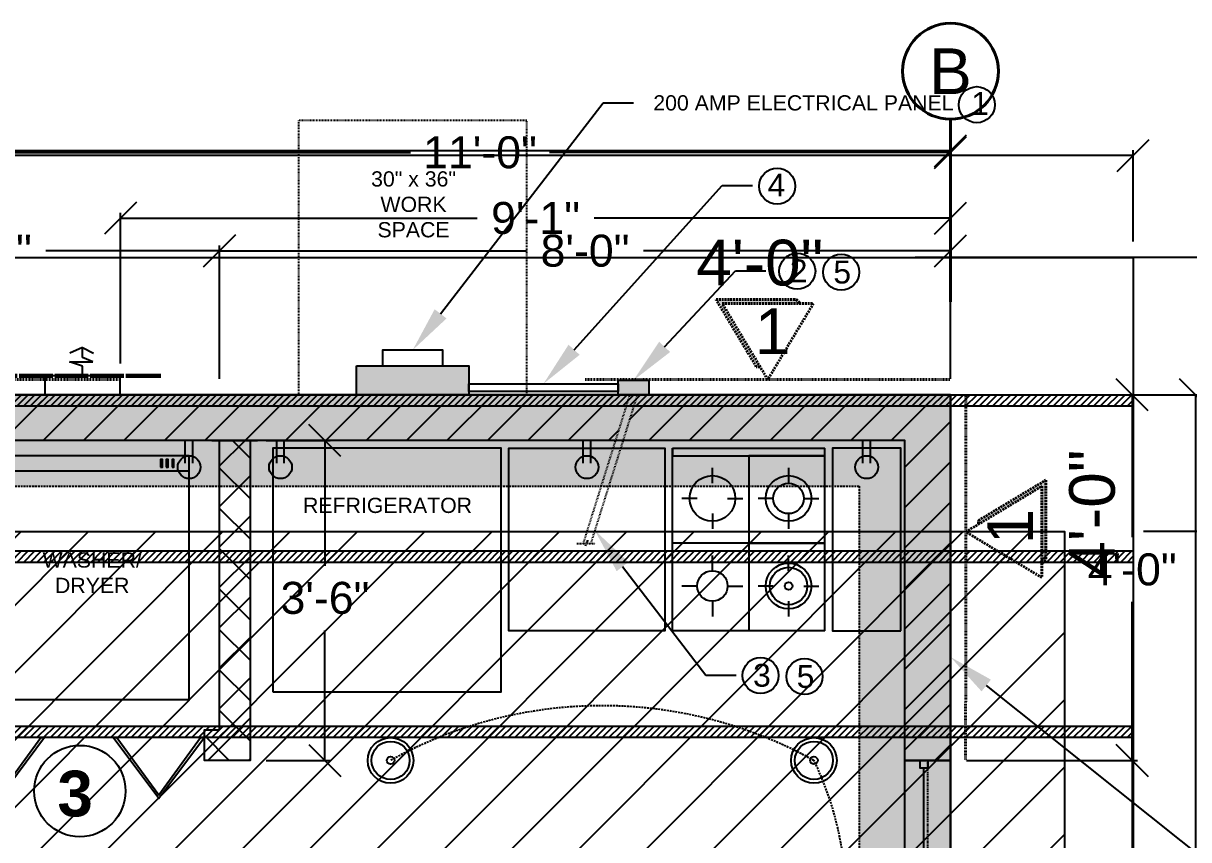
# Model space of a CAD drawing. Header units: inches. Extents: x -350 to 3672, y -1325 to 3943.
# Drawn here: x 228.9 to 382, y 126.1 to 233.3 of the extents above; entities that cross this region are included whole.
import ezdxf
from ezdxf import colors
from ezdxf.entities.mleader import LeaderData, LeaderLine
from ezdxf.math import Vec2, Vec3

# ---------------------------------------------------------------- set-up
doc = ezdxf.new("R2010")
doc.units = ezdxf.units.IN
doc.header["$MEASUREMENT"] = 0
doc.linetypes.add('ACAD_ISO09W100', pattern=[45, 24, -3, 6, -3, 6, -3])
doc.linetypes.add('DASHED2', pattern=[0.375, 0.25, -0.125])
for name, color, linetype in [('Architectural', 2, 'Continuous'), ('Electrical - Components', 40, 'Continuous'), ('F.P. - Dim & Labels', 7, 'Continuous'), ('F.P. - Doors & Window Labels', 1, 'Continuous'), ('F.P. - Doors & Windows', 1, 'Continuous'), ('Floor Plan', 4, 'Continuous'), ('Foundation Outline', 9, 'DASHED2'), ('Foundaton - Dim & Labels', 9, 'Continuous'), ('PLUMBING', 2, 'Continuous'), ('Presentation', 7, 'Continuous'), ('Roof Framing - Dim & Labels', 7, 'Continuous'), ('Roof Overhang', 7, 'DASHED2'), ('Roof Plan', 7, 'Continuous'), ('Trusses', 7, 'Continuous')]:
    doc.layers.add(name, color=color, linetype=linetype)
doc.layers.add('SHEAR WALLS', color=7, linetype='DASHED2', lineweight=40)
doc.styles.get("Standard").update_dxf_attribs({"font": 'arial.ttf'})
doc.dimstyles.get("Standard").update_dxf_attribs({"dimscale": 0.7, "dimtxt": 6, "dimasz": 6, "dimexe": 1, "dimexo": 3, "dimgap": 3, "dimtad": 0, "dimtih": 1, "dimtoh": 1, "dimdec": 4, "dimzin": 1, "dimdsep": 46, "dimlunit": 4, "dimtxsty": 'Standard', "dimblk": 'OBLIQUE', "dimcen": 0.09, "dimadec": 0, "dimazin": 0, "dimtfac": 1, "dimtdec": 4, "dimtofl": 0, "dimtmove": 0, "dimatfit": 3, "dimfxl": 1, "dimtolj": 1, "dimtzin": 0, "dimarcsym": 0})

# ---------------------------------------------------------------- blocks, each defined once
blk = doc.blocks.new('_Oblique')
at = {"color": 0, "linetype": 'ByBlock', "lineweight": -2}
blk.add_line((-0.5, -0.5), (0.5, 0.5), dxfattribs=at)
blk = doc.blocks.new('*D16')
at = {"layer": 'Defpoints', "color": 0, "transparency": 16777216}
for p in [(258.7, 178.5), (258.7, 136.5), (268.54, 136.5)]:
    blk.add_point(p, dxfattribs=at)
at = {"layer": 'F.P. - Dim & Labels', "color": 0, "lineweight": -2, "transparency": 16777216}
for p, q in [((260.8, 178.5), (269.24, 178.5)), ((268.54, 178.5), (268.54, 162.05)), ((268.54, 136.5), (268.54, 153.56)), ((260.8, 136.5), (269.24, 136.5))]:
    blk.add_line(p, q, dxfattribs=at)
at = {"layer": 'F.P. - Dim & Labels', "color": 0, "lineweight": -2, "transparency": 16777216, "xscale": 4.199999999999999, "yscale": 4.199999999999999, "zscale": 4.199999999999999}
for p, rotation in [((268.54, 178.5), 90), ((268.54, 136.5), 270)]:
    blk.add_blockref('_Oblique', p, dxfattribs=dict(at, rotation=rotation))
at = {"layer": 'F.P. - Dim & Labels', "color": 0, "transparency": 16777216, "insert": (268.54, 157.81), "char_height": 4.2, "attachment_point": 5}
blk.add_mtext('\\A1;3\'-6"', dxfattribs=at)
blk = doc.blocks.new('*D25')
at = {"layer": 'Defpoints', "color": 0, "transparency": 16777216}
for p in [(350.7, 184.5), (350.7, 136.5), (374.57, 136.5)]:
    blk.add_point(p, dxfattribs=at)
at = {"layer": 'F.P. - Dim & Labels', "color": 0, "lineweight": -2, "transparency": 16777216}
for p, q in [((352.8, 184.5), (375.27, 184.5)), ((374.57, 184.5), (374.57, 165.79)), ((374.57, 136.5), (374.57, 157.31)), ((352.8, 136.5), (375.27, 136.5))]:
    blk.add_line(p, q, dxfattribs=at)
at = {"layer": 'F.P. - Dim & Labels', "color": 0, "lineweight": -2, "transparency": 16777216, "xscale": 4.199999999999999, "yscale": 4.199999999999999, "zscale": 4.199999999999999}
for p, rotation in [((374.57, 184.5), 90), ((374.57, 136.5), 270)]:
    blk.add_blockref('_Oblique', p, dxfattribs=dict(at, rotation=rotation))
at = {"layer": 'F.P. - Dim & Labels', "color": 0, "transparency": 16777216, "insert": (374.57, 161.55), "char_height": 4.2, "attachment_point": 5}
blk.add_mtext('\\A1;4\'-0"', dxfattribs=at)
blk = doc.blocks.new('*D26')
at = {"layer": 'Defpoints', "color": 0, "transparency": 16777216}
for p in [(350.7, 136.5), (350.7, 100.5), (374.57, 100.5)]:
    blk.add_point(p, dxfattribs=at)
at = {"layer": 'F.P. - Dim & Labels', "color": 0, "lineweight": -2, "transparency": 16777216}
for p, q in [((352.8, 136.5), (375.27, 136.5)), ((374.57, 136.5), (374.57, 122.73)), ((374.57, 100.5), (374.57, 114.24)), ((352.8, 100.5), (375.27, 100.5))]:
    blk.add_line(p, q, dxfattribs=at)
at = {"layer": 'F.P. - Dim & Labels', "color": 0, "lineweight": -2, "transparency": 16777216, "xscale": 4.199999999999999, "yscale": 4.199999999999999, "zscale": 4.199999999999999}
for p, rotation in [((374.57, 136.5), 90), ((374.57, 100.5), 270)]:
    blk.add_blockref('_Oblique', p, dxfattribs=dict(at, rotation=rotation))
at = {"layer": 'F.P. - Dim & Labels', "color": 0, "transparency": 16777216, "insert": (374.57, 118.49), "char_height": 4.2, "attachment_point": 5}
blk.add_mtext('\\A1;3\'-0"', dxfattribs=at)
blk = doc.blocks.new('*D36')
at = {"layer": 'Defpoints', "color": 0, "transparency": 16777216}
for p in [(350.7, 184.5), (350.7, -67.5), (397.64, -67.5)]:
    blk.add_point(p, dxfattribs=at)
at = {"layer": 'F.P. - Dim & Labels', "color": 0, "lineweight": -2, "transparency": 16777216}
for p, q in [((352.8, 184.5), (398.34, 184.5)), ((397.64, 184.5), (397.64, 62.74)), ((397.64, -67.5), (397.64, 54.26)), ((352.8, -67.5), (398.34, -67.5))]:
    blk.add_line(p, q, dxfattribs=at)
at = {"layer": 'F.P. - Dim & Labels', "color": 0, "lineweight": -2, "transparency": 16777216, "xscale": 4.199999999999999, "yscale": 4.199999999999999, "zscale": 4.199999999999999}
for p, rotation in [((397.64, 184.5), 90), ((397.64, -67.5), 270)]:
    blk.add_blockref('_Oblique', p, dxfattribs=dict(at, rotation=rotation))
at = {"layer": 'F.P. - Dim & Labels', "color": 0, "transparency": 16777216, "insert": (397.64, 58.5), "char_height": 4.2, "attachment_point": 5}
blk.add_mtext('\\A1;21\'-0"', dxfattribs=at)
blk = doc.blocks.new('*D39')
at = {"layer": 'Defpoints', "color": 0, "transparency": 16777216}
for p in [(374.7, 215.91), (-16.3, 202.5), (374.7, 202.5)]:
    blk.add_point(p, dxfattribs=at)
at = {"layer": 'Roof Plan', "color": 0, "lineweight": -2, "transparency": 16777216}
for p, q in [((-16.3, 204.6), (-16.3, 216.61)), ((-16.3, 215.91), (169.89, 215.91)), ((374.7, 215.91), (188.51, 215.91)), ((374.7, 204.6), (374.7, 216.61))]:
    blk.add_line(p, q, dxfattribs=at)
at = {"layer": 'Roof Plan', "color": 0, "lineweight": -2, "transparency": 16777216, "xscale": 4.199999999999999, "yscale": 4.199999999999999, "zscale": 4.199999999999999, "rotation": 180}
blk.add_blockref('_Oblique', (-16.3, 215.91), dxfattribs=at)
at = {"layer": 'Roof Plan', "color": 0, "lineweight": -2, "transparency": 16777216, "xscale": 4.199999999999999, "yscale": 4.199999999999999, "zscale": 4.199999999999999}
blk.add_blockref('_Oblique', (374.7, 215.91), dxfattribs=at)
at = {"layer": 'Roof Plan', "color": 0, "transparency": 16777216, "insert": (179.2, 215.91), "char_height": 4.2, "attachment_point": 5}
blk.add_mtext('\\A1;32\'-7"', dxfattribs=at)
blk = doc.blocks.new('*D40')
at = {"layer": 'Defpoints', "color": 0, "transparency": 16777216}
for p in [(343.94, 202.58), (402.91, 202.58), (373.94, 166.58)]:
    blk.add_point(p, dxfattribs=at)
at = {"layer": 'Roof Plan', "color": 0, "lineweight": -2, "transparency": 16777216}
for p, q in [((346.04, 202.58), (403.61, 202.58)), ((402.91, 166.58), (402.91, 202.58)), ((376.04, 166.58), (403.61, 166.58))]:
    blk.add_line(p, q, dxfattribs=at)
at = {"layer": 'Roof Plan', "color": 0, "lineweight": -2, "transparency": 16777216, "xscale": 4.199999999999999, "yscale": 4.199999999999999, "zscale": 4.199999999999999}
for p, rotation in [((402.91, 202.58), 90), ((402.91, 166.58), 270)]:
    blk.add_blockref('_Oblique', p, dxfattribs=dict(at, rotation=rotation))
at = {"layer": 'Roof Plan', "color": 0, "transparency": 16777216, "insert": (409.14, 183.17), "char_height": 4.2, "attachment_point": 5}
blk.add_mtext('\\A1;4', dxfattribs=at)
blk = doc.blocks.new('*D51')
at = {"layer": 'Defpoints', "color": 0, "transparency": 16777216}
for p in [(218.7, 216.3), (218.7, 208.63), (350.7, 184.5)]:
    blk.add_point(p, dxfattribs=at)
at = {"layer": 'Foundaton - Dim & Labels', "color": 0, "lineweight": -2, "transparency": 16777216}
for p, q in [((218.7, 210.73), (218.7, 217)), ((218.7, 216.3), (279.78, 216.3)), ((350.7, 216.3), (298.02, 216.3)), ((350.7, 186.6), (350.7, 217))]:
    blk.add_line(p, q, dxfattribs=at)
at = {"layer": 'Foundaton - Dim & Labels', "color": 0, "lineweight": -2, "transparency": 16777216, "xscale": 4.199999999999999, "yscale": 4.199999999999999, "zscale": 4.199999999999999, "rotation": 180}
blk.add_blockref('_Oblique', (218.7, 216.3), dxfattribs=at)
at = {"layer": 'Foundaton - Dim & Labels', "color": 0, "lineweight": -2, "transparency": 16777216, "xscale": 4.199999999999999, "yscale": 4.199999999999999, "zscale": 4.199999999999999}
blk.add_blockref('_Oblique', (350.7, 216.3), dxfattribs=at)
at = {"layer": 'Foundaton - Dim & Labels', "color": 0, "transparency": 16777216, "insert": (288.9, 216.3), "char_height": 4.2, "attachment_point": 5}
blk.add_mtext('\\A1;11\'-0"', dxfattribs=at)
blk = doc.blocks.new('*D52')
at = {"layer": 'Defpoints', "color": 0, "transparency": 16777216}
for p in [(241.7, 207.68), (241.7, 186.5), (350.7, 184.5)]:
    blk.add_point(p, dxfattribs=at)
at = {"layer": 'Foundaton - Dim & Labels', "color": 0, "lineweight": -2, "transparency": 16777216}
for p, q in [((241.7, 188.6), (241.7, 208.38)), ((350.7, 186.6), (350.7, 208.38)), ((241.7, 207.68), (288.52, 207.68)), ((350.7, 207.68), (303.88, 207.68))]:
    blk.add_line(p, q, dxfattribs=at)
at = {"layer": 'Foundaton - Dim & Labels', "color": 0, "lineweight": -2, "transparency": 16777216, "xscale": 4.199999999999999, "yscale": 4.199999999999999, "zscale": 4.199999999999999, "rotation": 180}
blk.add_blockref('_Oblique', (241.7, 207.68), dxfattribs=at)
at = {"layer": 'Foundaton - Dim & Labels', "color": 0, "lineweight": -2, "transparency": 16777216, "xscale": 4.199999999999999, "yscale": 4.199999999999999, "zscale": 4.199999999999999}
blk.add_blockref('_Oblique', (350.7, 207.68), dxfattribs=at)
at = {"layer": 'Foundaton - Dim & Labels', "color": 0, "transparency": 16777216, "insert": (296.2, 207.68), "char_height": 4.2, "attachment_point": 5}
blk.add_mtext('\\A1;9\'-1"', dxfattribs=at)
blk = doc.blocks.new('*D54')
at = {"layer": 'Defpoints', "color": 0, "transparency": 16777216}
for p in [(350.7, 184.5), (350.7, -67.5), (382.89, -67.5)]:
    blk.add_point(p, dxfattribs=at)
at = {"layer": 'Foundaton - Dim & Labels', "color": 0, "lineweight": -2, "transparency": 16777216}
for p, q in [((352.8, 184.5), (383.59, 184.5)), ((382.89, 184.5), (382.89, 62.74)), ((382.89, -67.5), (382.89, 54.26)), ((352.8, -67.5), (383.59, -67.5))]:
    blk.add_line(p, q, dxfattribs=at)
at = {"layer": 'Foundaton - Dim & Labels', "color": 0, "lineweight": -2, "transparency": 16777216, "xscale": 4.199999999999999, "yscale": 4.199999999999999, "zscale": 4.199999999999999}
for p, rotation in [((382.89, 184.5), 90), ((382.89, -67.5), 270)]:
    blk.add_blockref('_Oblique', p, dxfattribs=dict(at, rotation=rotation))
at = {"layer": 'Foundaton - Dim & Labels', "color": 0, "transparency": 16777216, "insert": (382.89, 58.5), "char_height": 4.2, "attachment_point": 5}
blk.add_mtext('\\A1;21\'-0"', dxfattribs=at)
blk = doc.blocks.new('*D86')
at = {"layer": 'Defpoints', "color": 0, "transparency": 16777216}
for p in [(350.7, 184.5), (350.7, -67.5), (397.64, -67.5)]:
    blk.add_point(p, dxfattribs=at)
at = {"layer": 'Presentation', "color": 0, "lineweight": -2, "transparency": 16777216}
for p, q in [((352.8, 184.5), (398.34, 184.5)), ((397.64, 184.5), (397.64, 62.74)), ((397.64, -67.5), (397.64, 54.26)), ((352.8, -67.5), (398.34, -67.5))]:
    blk.add_line(p, q, dxfattribs=at)
at = {"layer": 'Presentation', "color": 0, "lineweight": -2, "transparency": 16777216, "xscale": 4.199999999999999, "yscale": 4.199999999999999, "zscale": 4.199999999999999}
for p, rotation in [((397.64, 184.5), 90), ((397.64, -67.5), 270)]:
    blk.add_blockref('_Oblique', p, dxfattribs=dict(at, rotation=rotation))
at = {"layer": 'Presentation', "color": 0, "transparency": 16777216, "insert": (397.64, 58.5), "char_height": 4.2, "attachment_point": 5}
blk.add_mtext('\\A1;21\'-0"', dxfattribs=at)
blk = doc.blocks.new('*D87')
at = {"layer": 'Defpoints', "color": 0, "transparency": 16777216}
for p in [(350.7, 216.53), (7.7, 184.5), (350.7, 184.5)]:
    blk.add_point(p, dxfattribs=at)
at = {"layer": 'F.P. - Dim & Labels', "color": 0, "lineweight": -2, "transparency": 16777216}
for p, q in [((7.7, 186.6), (7.7, 217.23)), ((7.7, 216.53), (169.85, 216.53)), ((350.7, 216.53), (188.55, 216.53)), ((350.7, 186.6), (350.7, 217.23))]:
    blk.add_line(p, q, dxfattribs=at)
at = {"layer": 'F.P. - Dim & Labels', "color": 0, "lineweight": -2, "transparency": 16777216, "xscale": 4.199999999999999, "yscale": 4.199999999999999, "zscale": 4.199999999999999, "rotation": 180}
blk.add_blockref('_Oblique', (7.7, 216.53), dxfattribs=at)
at = {"layer": 'F.P. - Dim & Labels', "color": 0, "lineweight": -2, "transparency": 16777216, "xscale": 4.199999999999999, "yscale": 4.199999999999999, "zscale": 4.199999999999999}
blk.add_blockref('_Oblique', (350.7, 216.53), dxfattribs=at)
at = {"layer": 'F.P. - Dim & Labels', "color": 0, "transparency": 16777216, "insert": (179.2, 216.53), "char_height": 4.2, "attachment_point": 5}
blk.add_mtext('\\A1;28\'-7"', dxfattribs=at)
blk = doc.blocks.new('*D91')
at = {"layer": 'Defpoints', "color": 0, "transparency": 16777216}
for p in [(254.7, 203.39), (193.7, 184.5), (254.7, 184.5)]:
    blk.add_point(p, dxfattribs=at)
at = {"layer": 'F.P. - Dim & Labels', "color": 0, "lineweight": -2, "transparency": 16777216}
for p, q in [((193.7, 186.6), (193.7, 204.09)), ((254.7, 186.6), (254.7, 204.09)), ((193.7, 203.39), (216.52, 203.39)), ((254.7, 203.39), (231.88, 203.39))]:
    blk.add_line(p, q, dxfattribs=at)
at = {"layer": 'F.P. - Dim & Labels', "color": 0, "lineweight": -2, "transparency": 16777216, "xscale": 4.199999999999999, "yscale": 4.199999999999999, "zscale": 4.199999999999999, "rotation": 180}
blk.add_blockref('_Oblique', (193.7, 203.39), dxfattribs=at)
at = {"layer": 'F.P. - Dim & Labels', "color": 0, "lineweight": -2, "transparency": 16777216, "xscale": 4.199999999999999, "yscale": 4.199999999999999, "zscale": 4.199999999999999}
blk.add_blockref('_Oblique', (254.7, 203.39), dxfattribs=at)
at = {"layer": 'F.P. - Dim & Labels', "color": 0, "transparency": 16777216, "insert": (224.2, 203.39), "char_height": 4.2, "attachment_point": 5}
blk.add_mtext('\\A1;5\'-1"', dxfattribs=at)
blk = doc.blocks.new('*D92')
at = {"layer": 'Defpoints', "color": 0, "transparency": 16777216}
for p in [(350.7, 203.39), (254.7, 184.5), (350.7, 184.5)]:
    blk.add_point(p, dxfattribs=at)
at = {"layer": 'F.P. - Dim & Labels', "color": 0, "lineweight": -2, "transparency": 16777216}
for p, q in [((254.7, 186.6), (254.7, 204.09)), ((350.7, 186.6), (350.7, 204.09)), ((254.7, 203.39), (295.01, 203.39)), ((350.7, 203.39), (310.38, 203.39))]:
    blk.add_line(p, q, dxfattribs=at)
at = {"layer": 'F.P. - Dim & Labels', "color": 0, "lineweight": -2, "transparency": 16777216, "xscale": 4.199999999999999, "yscale": 4.199999999999999, "zscale": 4.199999999999999, "rotation": 180}
blk.add_blockref('_Oblique', (254.7, 203.39), dxfattribs=at)
at = {"layer": 'F.P. - Dim & Labels', "color": 0, "lineweight": -2, "transparency": 16777216, "xscale": 4.199999999999999, "yscale": 4.199999999999999, "zscale": 4.199999999999999}
blk.add_blockref('_Oblique', (350.7, 203.39), dxfattribs=at)
at = {"layer": 'F.P. - Dim & Labels', "color": 0, "transparency": 16777216, "insert": (302.7, 203.39), "char_height": 4.2, "attachment_point": 5}
blk.add_mtext('\\A1;8\'-0"', dxfattribs=at)

msp = doc.modelspace()

# ---------------------------------------------------------------- hatches: boundary and pattern name
at = {"layer": 'Electrical - Components', "transparency": 33554508}
h = msp.add_hatch(color=256, dxfattribs=at)
h.dxf.hatch_style = 1
h.paths.add_polyline_path([(287.42452, 188.29662), (272.69927, 188.29662), (272.69927, 184.49948), (287.42452, 184.49948)])
h = msp.add_hatch(color=256, dxfattribs=at)
h.dxf.hatch_style = 1
h.paths.add_polyline_path([(307.06189, 186.39805), (307.06189, 184.49948), (311.06189, 184.49948), (311.06189, 186.39805)])
at = {"layer": 'Floor Plan', "transparency": 33554508}
h = msp.add_hatch(dxfattribs=at)
h.set_pattern_fill('ANSI31', color=256, scale=30)
h.paths.add_polyline_path([(13.69927, 178.49948), (135.69927, 178.49948), (139.69927, 178.49948), (157.69927, 178.49948), (157.69927, 184.49948), (7.69927, 184.49948), (7.69927, 40.49948), (13.69927, 40.49948)])
h.paths.add_polyline_path([(308.56189, 184.49948), (307.06189, 184.49948), (193.69927, 184.49948), (193.69927, 178.49948), (211.69927, 178.49948), (217.69927, 178.49948), (306.67991, 178.49948)])
h.paths.add_polyline_path([(350.69927, 184.49948), (309.56189, 184.49948), (307.67991, 178.49948), (344.69927, 178.49948), (344.69927, 136.49948), (350.69927, 136.49948)])
h.paths.add_polyline_path([(13.69927, -7.50052), (7.69927, -7.50052), (7.69927, -67.50052), (55.69927, -67.50052), (55.69927, -61.50052), (13.69927, -61.50052)])
h.paths.add_polyline_path([(223.69927, -61.50052), (103.69927, -61.50052), (103.69927, -67.50052), (223.69927, -67.50052)])
h.paths.add_polyline_path([(278.69927, -61.50052), (259.69927, -61.50052), (259.69927, -67.50052), (278.69927, -67.50052)])
h.paths.add_polyline_path([(350.69927, 4.49948), (344.69927, 4.49948), (344.69927, -61.50052), (302.69927, -61.50052), (302.69927, -67.50052), (350.69927, -67.50052)])
h.paths.add_polyline_path([(350.69927, 100.49948), (344.69927, 100.49948), (344.69927, 52.49948), (350.69927, 52.49948)])
h.paths.add_polyline_path([(345.71851, 74.91336), (345.71851, 80.19998), (342.06719, 80.19998), (342.06719, 74.91336)], flags=9)
h = msp.add_hatch(dxfattribs=at)
h.set_pattern_fill('ANSI37', color=256, scale=30)
h.paths.add_polyline_path([(258.69927, 178.49948), (254.69927, 178.49948), (254.69927, 140.49948), (252.69927, 140.49948), (252.69927, 136.49948), (258.69927, 136.49948)])
at = {"layer": 'Foundation Outline', "transparency": 33554534}
h = msp.add_hatch(dxfattribs=at)
h.set_pattern_fill('AR-CONC', color=256)
h.paths.add_polyline_path([(7.69927, 184.49948), (7.69927, -67.50052), (350.69927, -67.50052), (350.69927, 184.49948)])
h.paths.add_polyline_path([(338.69927, 172.49948), (338.69927, -55.50052), (19.69927, -55.50052), (19.69927, 172.49948)], flags=16)
at = {"layer": 'Roof Plan', "transparency": 33554508}
h = msp.add_hatch(dxfattribs=at)
h.set_pattern_fill('ANSI31', color=256, scale=50)
h.set_pattern_definition([(45, (-350.9465, -50.641), (-4.419417, 4.419417), [])])
h.paths.add_polyline_path([(365.69927, 166.49948), (197.69927, 166.49948), (197.69927, -49.50052), (365.69927, -49.50052)])
h.paths.add_polyline_path([(328.00369, 120.46252), (328.00369, 46.77525), (230.0716, 46.77525), (230.0716, 120.46252)], flags=16)
at = {"layer": 'SHEAR WALLS', "transparency": 33554559}
h = msp.add_hatch(color=256, dxfattribs=at)
h.dxf.hatch_style = 1
h.paths.add_polyline_path([(325.19363, 188.17554), (325.69363, 188.17554), (320.69927, 196.49948), (330.91154, 196.49948), (330.41154, 196.99948), (319.89927, 196.99948)])
h = msp.add_hatch(color=256, dxfattribs=at)
h.dxf.hatch_style = 1
h.paths.add_polyline_path([(354.37534, 168.00512), (354.37534, 167.50512), (362.69927, 172.49948), (362.69927, 162.2872), (363.19927, 162.7872), (363.19927, 173.29948)])
at = {"layer": 'Trusses', "transparency": 33554636}
h = msp.add_hatch(dxfattribs=at)
h.set_pattern_fill('ANSI31', color=256, scale=5)
h.set_pattern_definition([(45, (0, -1162.28587), (-0.44194174, 0.44194174), [])])
h.paths.add_polyline_path([(374.69927, 184.49948), (-16.30073, 184.49948), (-16.30073, 183.74948), (-16.30073, 182.99948), (374.69927, 182.99948)])
h = msp.add_hatch(dxfattribs=at)
h.set_pattern_fill('ANSI31', color=256, scale=5)
h.set_pattern_definition([(45, (0, -1182.78587), (-0.44194174, 0.44194174), [])])
h.paths.add_polyline_path([(374.69927, 163.99948), (-16.30073, 163.99948), (-16.30073, 163.24948), (-16.30073, 162.49948), (374.69927, 162.49948)])
h = msp.add_hatch(dxfattribs=at)
h.set_pattern_fill('ANSI31', color=256, scale=5)
h.set_pattern_definition([(45, (0, -1205.78587), (-0.44194174, 0.44194174), [])])
h.paths.add_polyline_path([(374.69927, 140.99948), (-16.30073, 140.99948), (-16.30073, 140.24948), (-16.30073, 139.49948), (374.69927, 139.49948)])

# ---------------------------------------------------------------- linework, layer by layer
at = {"layer": 'Architectural'}
for p, q in [((314.19104, 177.49948), (334.19104, 177.49948)), ((314.19104, 153.49948), (314.19104, 177.49948)), ((334.19104, 176.49948), (324.19104, 176.49948)), ((324.19104, 176.49948), (324.19104, 153.49948)), ((334.19104, 153.49948), (334.19104, 177.49948)), ((319.42452, 172.8933), (319.42452, 174.8933)), ((319.42452, 161.3933), (319.42452, 163.3933)), ((329.42452, 161.3933), (329.42452, 163.3933)), ((334.19104, 153.49948), (314.19104, 153.49948))]:
    msp.add_line(p, q, dxfattribs=at)
for points in [[(261.69927, 145.49948), (291.69927, 145.49948), (291.69927, 177.49948), (261.69927, 177.49948)], [(344.19104, 153.49948), (344.19104, 177.49948), (335.19104, 177.49948), (335.19104, 153.49948)]]:
    msp.add_lwpolyline(points, close=True, dxfattribs=at)
for points in [[(307.19104, 177.49948), (313.19104, 177.49948), (313.19104, 153.49948), (292.69927, 153.49948), (292.69927, 177.49948), (307.19104, 177.49948)], [(314.19104, 177.49948), (314.19104, 176.49948), (334.19104, 176.49948)], [(329.42452, 174.8933), (329.42452, 172.8933)], [(317.42452, 170.8933), (315.42452, 170.8933)], [(321.42452, 170.8933), (323.42452, 170.8933)], [(327.42452, 170.8933), (325.42452, 170.8933)], [(331.42452, 170.8933), (333.42452, 170.8933)], [(319.42452, 168.8933), (319.42452, 166.8933)], [(329.42452, 168.8933), (329.42452, 166.8933)], [(324.19104, 164.99948), (334.19104, 164.99948), (314.19104, 164.99948)], [(317.42452, 159.3933), (315.42452, 159.3933)], [(321.42452, 159.3933), (323.42452, 159.3933)], [(327.42452, 159.3933), (325.42452, 159.3933)], [(331.42452, 159.3933), (333.42452, 159.3933)], [(319.42452, 157.3933), (319.42452, 155.3933)], [(329.42452, 157.3933), (329.42452, 155.3933)]]:
    msp.add_lwpolyline(points, dxfattribs=at)
for centre, radius in [((319.42452, 170.8933), 3), ((329.42452, 170.8933), 3), ((329.42452, 170.8933), 2), ((329.42452, 159.3933), 3), ((319.42452, 159.3933), 2), ((329.42452, 159.3933), 2.45782), ((329.42452, 159.3933), 0.5033)]:
    msp.add_circle(centre, radius, dxfattribs=at)
at = {"layer": 'Electrical - Components'}
for p, q in [((236.69927, 190.68805), (235.03456, 189.94727)), ((236.69927, 189.40145), (236.69927, 190.68805)), ((236.69927, 190.68805), (238.1231, 189.94727)), ((236.69927, 188.2534), (234.99555, 188.81663)), ((234.99555, 188.81663), (238.03895, 188.81663)), ((238.03895, 188.81663), (236.69927, 189.40145)), ((236.69927, 187.0309), (236.69927, 188.2534)), ((308.56189, 184.49948), (309.56189, 184.49948)), ((250.19927, 175.49948), (250.19927, 178.49948)), ((251.19927, 175.49948), (251.19927, 178.49948)), ((262.19927, 175.49948), (262.19927, 178.49948)), ((263.19927, 175.49948), (263.19927, 178.49948)), ((302.44515, 175.49948), (302.44515, 178.49948)), ((303.44515, 175.49948), (303.44515, 178.49948)), ((339.19104, 175.49948), (339.19104, 178.49948)), ((340.19104, 175.49948), (340.19104, 178.49948))]:
    msp.add_line(p, q, dxfattribs=at)
at = {"layer": 'Electrical - Components', "linetype": 'DASHED2', "ltscale": 0.1}
for p, q in [((308.56189, 184.49948), (302.43685, 164.97202)), ((309.56189, 184.49948), (303.43685, 164.97202))]:
    msp.add_line(p, q, dxfattribs=at)
at = {"layer": 'Electrical - Components', "linetype": 'DASHED2', "ltscale": 0.2}
msp.add_lwpolyline([(295.06189, 184.49948), (295.06189, 220.49948), (265.06189, 220.49948), (265.06189, 184.49948)], dxfattribs=at)
at = {"layer": 'Electrical - Components'}
for points in [[(276.10686, 188.29662), (284.01692, 188.29662), (284.01692, 190.37144), (276.10686, 190.37144)], [(272.69927, 188.29662), (287.42452, 188.29662), (287.42452, 184.49948), (272.69927, 184.49948)], [(231.79085, 187.0309), (241.60768, 187.0309), (241.60768, 184.49948), (231.79085, 184.49948)], [(287.42452, 185.94876), (307.06189, 185.94876), (307.06189, 184.94876), (287.42452, 184.94876)], [(307.06189, 186.39805), (311.06189, 186.39805), (311.06189, 184.49948), (307.06189, 184.49948)]]:
    msp.add_lwpolyline(points, close=True, dxfattribs=at)
at = {"layer": 'Electrical - Components', "linetype": 'DASHED2', "ltscale": 0.1}
msp.add_lwpolyline([(301.62938, 164.97202), (302.76088, 164.97202), (302.76088, 164.66777), (303.0335, 165.43315), (303.02218, 164.97202), (304.03769, 164.97202)], dxfattribs=at)
at = {"layer": 'Electrical - Components'}
for centre, radius in [((354.14082, 222.57664), 2.36836), ((327.93347, 211.88517), 2.36836), ((330.57718, 200.72324), 2.36836), ((336.34065, 200.60326), 2.36836), ((250.69927, 174.99948), 1.5), ((262.69927, 174.99948), 1.5), ((302.94515, 174.99948), 1.5), ((339.69104, 174.99948), 1.5), ((325.75948, 147.63954), 2.36836), ((331.52296, 147.51956), 2.36836), ((277.15945, 136.49948), 3), ((332.76235, 136.49948), 3), ((277.15945, 136.49948), 2.5), ((332.76235, 136.49948), 2.5), ((277.15945, 136.49948), 0.5), ((332.76235, 136.49948), 0.5)]:
    msp.add_circle(centre, radius, dxfattribs=at)
at = {"layer": 'Electrical - Components', "linetype": 'DASHED2'}
for centre, radius, start, end in [((304.9609, 86.31537), 57.37042, 61.0140237, 118.9859763), ((295.91704, 118.49948), 41.00703, 333.9631504, 26.0368496)]:
    msp.add_arc(centre, radius, start, end, dxfattribs=at)
at = {"layer": 'F.P. - Doors & Window Labels'}
msp.add_circle((236.34788, 132.47805), 6, dxfattribs=at)
at = {"layer": 'F.P. - Doors & Windows'}
msp.add_line((347.19927, 119.49948), (347.19927, 135.49948), dxfattribs=at)
for points in [[(220.19927, 139.49948), (225.69927, 131.99948), (231.19927, 139.49948), (231.69927, 139.49948), (225.69927, 131.49948), (219.69927, 139.49948)], [(252.69927, 139.49948), (246.69927, 131.49948), (240.69927, 139.49948), (241.19927, 139.49948), (246.69927, 131.99948), (252.19927, 139.49948)], [(346.69927, 136.49948), (347.69927, 136.49948), (347.69927, 135.49948), (346.69927, 135.49948)]]:
    msp.add_lwpolyline(points, close=True, dxfattribs=at)
msp.add_lwpolyline([(350.69927, 136.49948), (350.69927, 100.49948), (344.69927, 100.49948), (344.69927, 136.49948), (350.69927, 136.49948)], dxfattribs=at)
at = {"layer": 'Floor Plan'}
msp.add_line((253.69927, 178.49948), (259.69927, 178.49948), dxfattribs=at)
msp.add_lwpolyline([(193.69927, 184.49948), (350.69927, 184.49948), (350.69927, 136.49948), (344.69927, 136.49948), (344.69927, 178.49948), (193.69927, 178.49948), (193.69927, 184.49948)], dxfattribs=at)
msp.add_lwpolyline([(258.69927, 178.49948), (258.69927, 136.49948), (252.69927, 136.49948), (252.69927, 140.49948), (254.69927, 140.49948), (254.69927, 178.49948)], close=True, dxfattribs=at)
at = {"layer": 'Foundation Outline', "linetype": 'Continuous', "lineweight": 25}
msp.add_lwpolyline([(7.69927, 184.49948), (7.69927, -67.50052), (350.69927, -67.50052), (350.69927, 184.49948), (7.69927, 184.49948)], dxfattribs=at)
at = {"layer": 'Foundation Outline'}
msp.add_lwpolyline([(19.69927, 172.49948), (338.69927, 172.49948), (338.69927, -55.50052), (19.69927, -55.50052)], close=True, dxfattribs=at)
at = {"layer": 'PLUMBING'}
for points in [[(222.69927, 144.49948), (250.69927, 144.49948), (250.69927, 176.49948), (222.69927, 176.49948)], [(246.94927, 174.99948), (247.19927, 174.99948), (247.19927, 175.99948), (246.94927, 175.99948)], [(247.69927, 174.99948), (247.94927, 174.99948), (247.94927, 175.99948), (247.69927, 175.99948)], [(248.44927, 174.99948), (248.69927, 174.99948), (248.69927, 175.99948), (248.44927, 175.99948)]]:
    msp.add_lwpolyline(points, close=True, dxfattribs=at)
msp.add_lwpolyline([(222.69927, 176.49948), (222.69927, 174.49948), (250.69927, 174.49948)], dxfattribs=at)
at = {"layer": 'Roof Framing - Dim & Labels', "linetype": 'ACAD_ISO09W100', "ltscale": 0.01}
msp.add_line((347.69927, 100.49948), (347.69927, 136.49948), dxfattribs=at)
at = {"layer": 'Roof Overhang', "linetype": 'DASHED2', "ltscale": 0.5}
msp.add_lwpolyline([(-16.30073, 202.49948), (374.69927, 202.49948), (374.69927, -85.50052), (-16.30073, -85.50052)], close=True, dxfattribs=at)
at = {"layer": 'Roof Plan'}
msp.add_lwpolyline([(-16.30073, 202.49948), (374.69927, 202.49948), (374.69927, -85.50052), (-16.30073, -85.50052)], close=True, dxfattribs=at)
at = {"layer": 'Roof Plan', "linetype": 'DASHED2'}
msp.add_lwpolyline([(7.69927, 184.49948), (350.69927, 184.49948), (350.69927, -67.50052), (7.69927, -67.50052), (7.69927, 184.49948)], dxfattribs=at)
at = {"layer": 'Roof Plan'}
msp.add_lwpolyline([(197.69927, 166.49948), (197.69927, -49.50052), (365.69927, -49.50052), (365.69927, 166.49948), (197.69927, 166.49948)], dxfattribs=at)
at = {"layer": 'SHEAR WALLS', "linetype": 'Continuous'}
msp.add_line((350.69927, 196.68166), (350.69927, 220.68166), dxfattribs=at)
at = {"layer": 'SHEAR WALLS', "ltscale": 0.25}
for p, q in [((193.69927, 186.49948), (241.69927, 186.49948)), ((302.69927, 186.49948), (350.69927, 186.49948)), ((352.69927, 184.49948), (352.68663, 136.49948))]:
    msp.add_line(p, q, dxfattribs=at)
at = {"layer": 'SHEAR WALLS'}
for points in [[(325.69363, 188.17554), (325.19363, 188.17554), (319.89927, 196.99948), (330.41154, 196.99948), (330.91154, 196.49948)], [(354.37534, 167.50512), (354.37534, 168.00512), (363.19927, 173.29948), (363.19927, 162.7872), (362.69927, 162.2872)]]:
    msp.add_lwpolyline(points, dxfattribs=at)
for points in [[(332.69927, 196.49948), (326.69927, 186.49948), (320.69927, 196.49948)], [(362.69927, 160.49948), (352.69927, 166.49948), (362.69927, 172.49948)]]:
    msp.add_lwpolyline(points, close=True, dxfattribs=at)
at = {"layer": 'SHEAR WALLS', "linetype": 'Continuous'}
msp.add_circle((350.69927, 226.97097), 6.2893, dxfattribs=at)
at = {"layer": 'Trusses'}
for points in [[(-16.30073, 182.99948), (-16.30073, 184.49948), (374.69927, 184.49948), (374.69927, 182.99948)], [(-16.30073, 162.49948), (-16.30073, 163.99948), (374.69927, 163.99948), (374.69927, 162.49948)], [(-16.30073, 139.49948), (-16.30073, 140.99948), (374.69927, 140.99948), (374.69927, 139.49948)]]:
    msp.add_lwpolyline(points, close=True, dxfattribs=at)

# ---------------------------------------------------------------- texts
at = {"layer": 'Architectural', "insert": (265.66146, 170.98232), "char_height": 2, "attachment_point": 1}
msp.add_mtext_dynamic_manual_height_columns('REFRIGERATOR', width=20.9439712, gutter_width=1, heights=[0], dxfattribs=at)
at = {"layer": 'Electrical - Components', "attachment_point": 1}
for s, width, insert, char_height in [('1', 5.0856504, (353.41448, 224.23624), 3), ('\\pxqc;30" x 36" \\PWORK SPACE', 17.4562494, (271.44395, 213.83378), 2), ('4', 5.0856504, (326.67695, 213.53655), 3), ('2', 5.0856504, (329.58414, 202.2618), 3), ('5', 5.0856504, (335.30998, 202.1042), 3), ('3', 5.0856504, (324.76645, 149.17809), 3), ('5', 5.0856504, (330.49228, 149.02049), 3)]:
    msp.add_mtext_dynamic_manual_height_columns(s, width=width, gutter_width=1, heights=[0], dxfattribs=dict(at, insert=insert, char_height=char_height))
at = {"layer": 'F.P. - Doors & Window Labels', "insert": (235.72476, 132.10715), "char_height": 6, "attachment_point": 5}
msp.add_mtext_dynamic_manual_height_columns('\\pxqc;{\\fArial|b1|i0|c0|p34;3}', width=70.1010121, gutter_width=1, heights=[0], dxfattribs=at)
at = {"layer": 'PLUMBING', "insert": (227.49803, 163.81), "char_height": 2, "attachment_point": 1}
msp.add_mtext_dynamic_manual_height_columns('\\pxqc;WASHER/\\PDRYER', width=20.9439712, gutter_width=1, heights=[0], dxfattribs=at)
at = {"layer": 'SHEAR WALLS', "linetype": 'Continuous', "insert": (350.69927, 226.97097), "char_height": 6, "attachment_point": 5}
msp.add_mtext_dynamic_manual_height_columns('B', width=13.9144311, gutter_width=1, heights=[0], dxfattribs=at)
at = {"layer": 'SHEAR WALLS', "char_height": 6, "attachment_point": 1}
for s, insert in [('4\'-0"', (317.30211, 204.85268)), ('1', (325.01436, 195.83341))]:
    msp.add_mtext_dynamic_manual_height_columns(s, width=6.4632211, gutter_width=1, heights=[0], dxfattribs=dict(at, insert=insert))
at = {"layer": 'SHEAR WALLS', "char_height": 6, "attachment_point": 1, "rotation": 90}
for s, insert in [('4\'-0"', (366.27982, 160.61676)), ('1', (355.51652, 164.87759))]:
    msp.add_mtext_dynamic_manual_height_columns(s, width=6.4632211, gutter_width=1, heights=[0], dxfattribs=dict(at, insert=insert))
at = {"layer": 'Trusses', "insert": (124.88303, 194.449), "char_height": 6, "attachment_point": 1}
msp.add_mtext_dynamic_manual_height_columns('GABLE END TRUSS ID: ______', width=129.5259493, gutter_width=1, heights=[0], dxfattribs=at)

# ---------------------------------------------------------------- dimensions: what is measured, and where the dimension line sits
at = {"layer": 'F.P. - Dim & Labels'}
for base, p1, p2, picture, middle in [((350.69927, 216.53148), (7.69927, 184.49948), (350.69927, 184.49948), '*D87', (179.19927, 216.53148)), ((254.69927, 203.39252), (193.69927, 184.49948), (254.69927, 184.49948), '*D91', (224.19927, 203.39252)), ((350.69927, 203.39252), (254.69927, 184.49948), (350.69927, 184.49948), '*D92', (302.69927, 203.39252))]:
    dim = msp.add_linear_dim(base=base, p1=p1, p2=p2, dimstyle='Standard', dxfattribs=at)
    dim.commit()
    dim.dimension.update_dxf_attribs({"geometry": picture, "text_midpoint": middle})
for base, p1, p2, picture, middle in [((374.56556, 136.49948), (350.69927, 184.49948), (350.69927, 136.49948), '*D25', (374.56556, 161.5495)), ((268.54288, 136.49948), (258.69927, 178.49948), (258.69927, 136.49948), '*D16', (268.54288, 157.80722)), ((374.56556, 100.49948), (350.69927, 136.49948), (350.69927, 100.49948), '*D26', (374.56556, 118.4887))]:
    dim = msp.add_linear_dim(base=base, p1=p1, p2=p2, angle=90, dimstyle='Standard', dxfattribs=at)
    dim.commit()
    dim.dimension.update_dxf_attribs({"geometry": picture, "text_midpoint": middle, "dimtype": 160})
dim = msp.add_linear_dim(base=(397.64302, -67.50052), p1=(350.69927, 184.49948), p2=(350.69927, -67.50052), angle=90, dimstyle='Standard', dxfattribs=at)
dim.commit()
dim.dimension.update_dxf_attribs({"geometry": '*D36', "text_midpoint": (397.64302, 58.49948)})
at = {"layer": 'Foundaton - Dim & Labels'}
for base, p2, picture, middle in [((218.69927, 216.30491), (218.69927, 208.63043), '*D51', (288.9002, 216.30491)), ((241.69927, 207.68166), (241.69927, 186.49948), '*D52', (296.19927, 207.68166))]:
    dim = msp.add_linear_dim(base=base, p1=(350.69927, 184.49948), p2=p2, dimstyle='Standard', dxfattribs=at)
    dim.commit()
    dim.dimension.update_dxf_attribs({"geometry": picture, "text_midpoint": middle, "dimtype": 160})
dim = msp.add_linear_dim(base=(382.88936, -67.50052), p1=(350.69927, 184.49948), p2=(350.69927, -67.50052), angle=90, dimstyle='Standard', dxfattribs=at)
dim.commit()
dim.dimension.update_dxf_attribs({"geometry": '*D54', "text_midpoint": (382.88936, 58.49948)})
at = {"layer": 'Presentation'}
dim = msp.add_linear_dim(base=(397.64302, -67.50052), p1=(350.69927, 184.49948), p2=(350.69927, -67.50052), angle=90, dimstyle='Standard', dxfattribs=at)
dim.commit()
dim.dimension.update_dxf_attribs({"geometry": '*D86', "text_midpoint": (397.64302, 58.49948)})
at = {"layer": 'Roof Plan'}
dim = msp.add_linear_dim(base=(374.69927, 215.91385), p1=(-16.30073, 202.49948), p2=(374.69927, 202.49948), dimstyle='Standard', dxfattribs=at)
dim.commit()
dim.dimension.update_dxf_attribs({"geometry": '*D39', "text_midpoint": (179.19927, 215.91385)})
dim = msp.add_linear_dim(base=(402.91206, 202.58343), p1=(373.9431, 166.58343), p2=(343.9431, 202.58343), angle=90, text='4', dimstyle='Standard', override={"dimtmove": 2}, dxfattribs=at)
dim.commit()
dim.dimension.update_dxf_attribs({"geometry": '*D40', "text_midpoint": (409.14488, 183.17302), "dimtype": 160})

# ---------------------------------------------------------------- leaders
at = {"layer": 'Electrical - Components'}
ml = msp.add_multileader_mtext('Standard', dxfattribs=at)
ml.set_content('200 AMP ELECTRICAL PANEL', color=256)
ml.set_leader_properties()
ml.build(insert=Vec2(0, 0))
ml.multileader.update_dxf_attribs({"dogleg_length": 3.98438, "arrow_head_size": 6})
ctx = ml.context
ctx.base_point, ctx.char_height, ctx.arrow_head_size, ctx.landing_gap_size, ctx.plane_origin = Vec3(309.0664, 222.80136), 2, 6, 2.59375, Vec3(265.33665, 190.37144)
notes = []
notes.append((ctx, [(1, (1, 1, 0), (305.08203, 222.80136), (1, 0), 3.98438, [(0, [(280.06189, 190.37144)], 0, [])])]))
ctx.mtext.insert, ctx.mtext.flow_direction = Vec3(311.66015, 223.81841), 5
ml = msp.add_multileader_mtext('Standard', dxfattribs=at)
ml.set_content('.', color=256)
ml.set_leader_properties()
ml.build(insert=Vec2(0, 0))
ml.multileader.update_dxf_attribs({"dogleg_length": 3.98438, "arrow_head_size": 6})
ctx = ml.context
ctx.base_point, ctx.char_height, ctx.arrow_head_size, ctx.landing_gap_size, ctx.plane_origin = Vec3(324.70159, 211.98532), 0.125, 6, 2.59375, Vec3(282.51796, 185.94876)
notes.append((ctx, [(1, (1, 1, 0), (320.71722, 211.98532), (1, 0), 3.98438, [(0, [(297.2432, 185.94876)], 0, [])])]))
ctx.mtext.insert, ctx.mtext.flow_direction = Vec3(327.29534, 212.04782), 5
ml = msp.add_multileader_mtext('Standard', dxfattribs=at)
ml.set_content('.', color=256)
ml.set_leader_properties()
ml.build(insert=Vec2(0, 0))
ml.multileader.update_dxf_attribs({"dogleg_length": 3.98438, "arrow_head_size": 6})
ctx = ml.context
ctx.base_point, ctx.char_height, ctx.arrow_head_size, ctx.landing_gap_size, ctx.plane_origin = Vec3(326.45947, 200.78574), 0.125, 6, 2.59375, Vec3(296.01796, 186.39805)
notes.append((ctx, [(1, (1, 1, 0), (322.47509, 200.78574), (1, 0), 3.98438, [(0, [(309.06189, 186.39805)], 0, [])])]))
ctx.mtext.insert, ctx.mtext.width, ctx.mtext.flow_direction = Vec3(329.05322, 200.84824), 54.3272377, 5
ml = msp.add_multileader_mtext('Standard', dxfattribs=at)
ml.set_content('.', color=256)
ml.set_leader_properties()
ml.build(insert=Vec2(0, 0))
ml.multileader.update_dxf_attribs({"dogleg_length": 3.98438, "arrow_head_size": 6})
ctx = ml.context
ctx.base_point, ctx.char_height, ctx.arrow_head_size, ctx.landing_gap_size, ctx.plane_origin = Vec3(322.56281, 147.67015), 0.125, 6, 2.59375, Vec3(289.25505, 166.70461)
notes.append((ctx, [(1, (1, 1, 0), (318.57844, 147.67015), (1, 0), 3.98438, [(0, [(303.98029, 166.70461)], 0, [])])]))
ctx.mtext.insert, ctx.mtext.flow_direction = Vec3(325.15656, 147.73265), 5
at = {"layer": 'Roof Plan'}
ml = msp.add_multileader_mtext('Standard', dxfattribs=at)
ml.set_content('OUTLINE OF WALLS BELOW', color=256)
ml.set_leader_properties()
ml.build(insert=Vec2(0, 0))
ml.multileader.update_dxf_attribs({"dogleg_length": 3.98438, "arrow_head_size": 6})
ctx = ml.context
ctx.base_point, ctx.arrow_head_size, ctx.landing_gap_size, ctx.plane_origin = Vec3(413.71861, 102.99663), 6, 2.59375, Vec3(350.69927, 150.07461)
notes.append((ctx, [(0, (1, 1, 0), (409.73423, 102.99663), (1, 0), 3.98438, [(0, [(350.69927, 150.07461)], 0, [])])]))
ctx.mtext.insert, ctx.mtext.width, ctx.mtext.flow_direction = Vec3(416.31236, 105.03074), 46.6267822, 5
for ctx, leaders in notes:
    for number, flags, end, landing, length, lines in leaders:
        leader = LeaderData()
        leader.index, (leader.has_last_leader_line, leader.has_dogleg_vector, leader.attachment_direction) = number, flags
        leader.last_leader_point, leader.dogleg_vector, leader.dogleg_length = Vec3(end), Vec3(landing), length
        for number, points, colour, breaks in lines:
            line = LeaderLine()
            line.index, line.vertices, line.color, line.breaks = number, Vec3.list(points), colors.encode_raw_color(colour), breaks
            leader.lines.append(line)
        ctx.leaders.append(leader)

doc.saveas('drawing.dxf')
